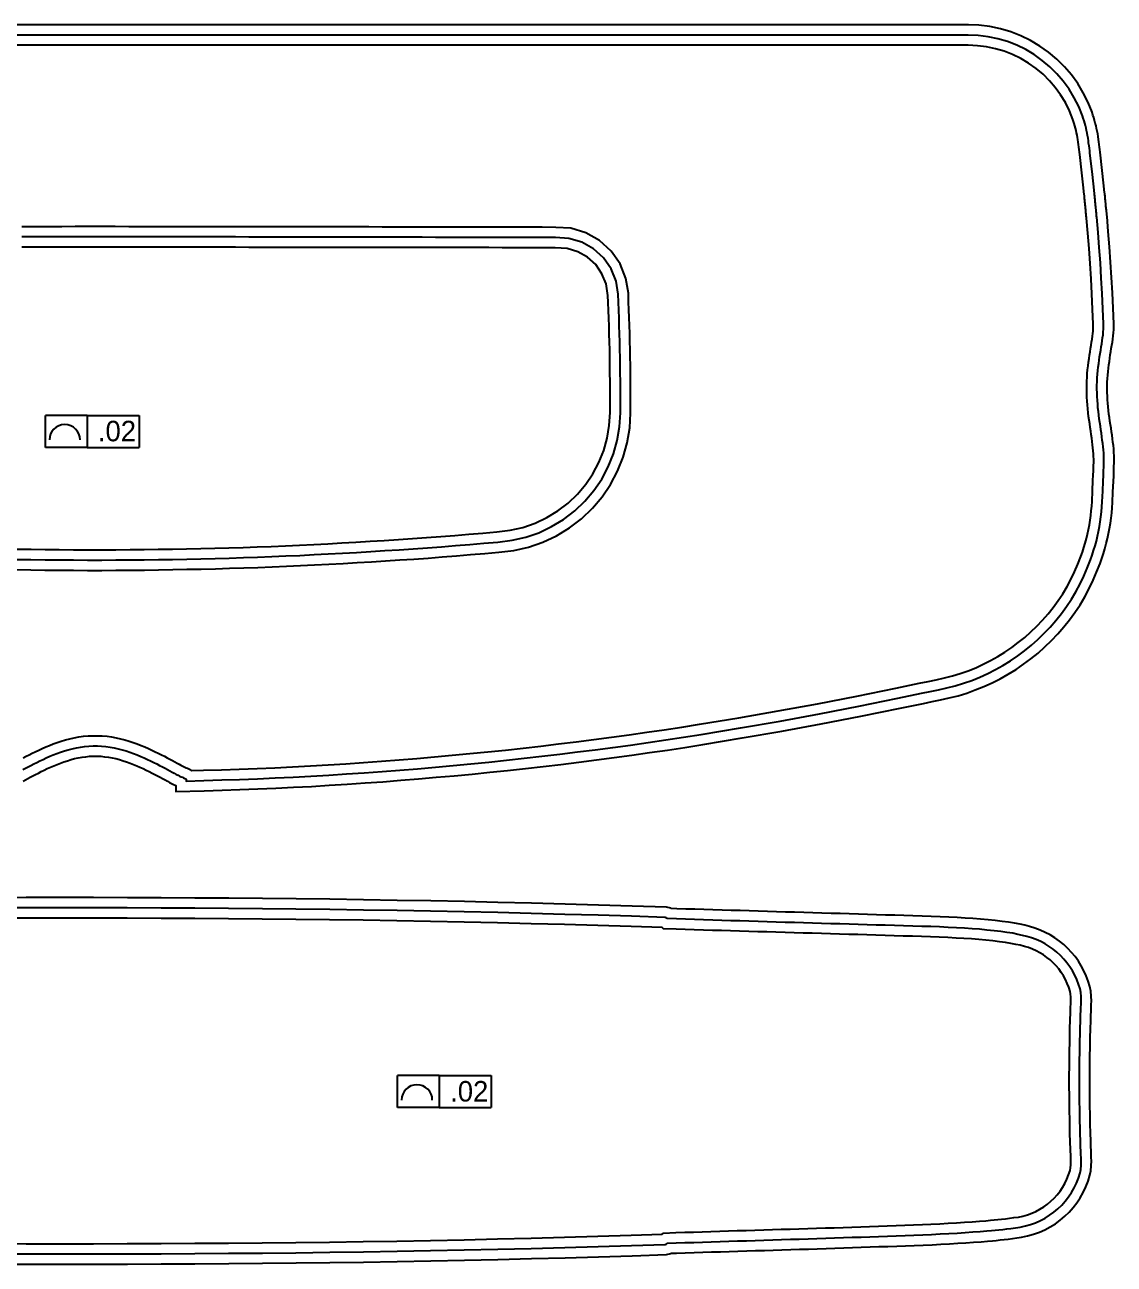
# Model space of a CAD drawing. Header units: inches. Extents: x -0.99 to 1.02, y -0.18 to 1.03.
# Drawn here: x -0.046 to 1.016, y -0.179 to 1.03 of the extents above; entities that cross this region are included whole.
import ezdxf

# ---------------------------------------------------------------- set-up
doc = ezdxf.new("R2010")
doc.units = ezdxf.units.IN
doc.header["$MEASUREMENT"] = 0
doc.layers.add('Nom', color=3, linetype='Continuous')
doc.layers.add('tol', color=1, linetype='Continuous')

msp = doc.modelspace()

# ---------------------------------------------------------------- linework, layer by layer
at = {"layer": 'Nom', "linetype": 'Continuous', "lineweight": 25}
for points in [[(0.9963, 0.8653), (0.9953, 0.8745), (0.9939, 0.8865), (0.9919, 0.9044), (0.9916, 0.9068), (0.9913, 0.9093), (0.991, 0.9118), (0.9906, 0.9142), (0.9903, 0.9167), (0.99, 0.9192), (0.9896, 0.9216), (0.9891, 0.9241), (0.9886, 0.9265), (0.9881, 0.929), (0.9875, 0.9314), (0.9868, 0.9338), (0.9861, 0.9362), (0.9853, 0.9386), (0.9845, 0.941), (0.9809, 0.9499), (0.9766, 0.9586), (0.9716, 0.9668), (0.9659, 0.9747), (0.9597, 0.982), (0.9528, 0.9888), (0.9454, 0.995), (0.9375, 1.0007), (0.9292, 1.0056), (0.9205, 1.0098), (0.9115, 1.0133), (0.9021, 1.0161), (0.8926, 1.0181), (0.8829, 1.0193), (0.8732, 1.0197), (0.3144, 1.0197), (-0.2446, 1.0197)], [(-0.0483, 0.3035), (-0.0458, 0.3048), (-0.0433, 0.3062), (-0.0406, 0.3076), (-0.0378, 0.3091), (-0.0348, 0.3106), (-0.0318, 0.312), (-0.0287, 0.3135), (-0.0255, 0.315), (-0.0222, 0.3165), (-0.0188, 0.3179), (-0.0152, 0.3192), (-0.0116, 0.3205), (-0.0079, 0.3218), (-0.0041, 0.3229), (-0.0002, 0.3239), (0.0038, 0.3248), (0.0078, 0.3255), (0.0119, 0.3261), (0.016, 0.3264), (0.0202, 0.3266), (0.0243, 0.3266), (0.0284, 0.3264), (0.0326, 0.3261), (0.0367, 0.3255), (0.0407, 0.3248), (0.0446, 0.3239), (0.0485, 0.3229), (0.0523, 0.3218), (0.056, 0.3205), (0.0596, 0.3192), (0.0632, 0.3179), (0.0666, 0.3164), (0.0699, 0.315), (0.0731, 0.3135), (0.0762, 0.312), (0.0793, 0.3105), (0.0822, 0.3091), (0.085, 0.3076), (0.0877, 0.3062), (0.0903, 0.3048), (0.0927, 0.3035), (0.095, 0.3022), (0.0972, 0.301), (0.0993, 0.2999), (0.1012, 0.2989), (0.1029, 0.298), (0.1045, 0.2972), (0.1059, 0.2965), (0.1072, 0.296), (0.1083, 0.2955), (0.1097, 0.295), (0.1105, 0.2944), (0.1108, 0.294), (0.1108, 0.2924), (0.1282, 0.2929), (0.1455, 0.2934), (0.1629, 0.294), (0.1803, 0.2946), (0.1977, 0.2954), (0.2151, 0.2963), (0.2324, 0.2972), (0.2498, 0.2982), (0.2672, 0.2993), (0.2845, 0.3005), (0.3019, 0.3017), (0.3192, 0.303), (0.3365, 0.3044), (0.3539, 0.3059), (0.3712, 0.3075), (0.3885, 0.3091), (0.4058, 0.3109), (0.4231, 0.3127), (0.4404, 0.3146), (0.4577, 0.3165), (0.475, 0.3186), (0.4922, 0.3207), (0.5095, 0.3229), (0.5267, 0.3252), (0.544, 0.3275), (0.5612, 0.33), (0.5784, 0.3325), (0.5956, 0.3351), (0.6128, 0.3378), (0.6513, 0.3442), (0.6898, 0.3508), (0.7282, 0.3579), (0.7665, 0.3654), (0.8047, 0.3732), (0.8275, 0.3779), (0.836, 0.3797), (0.8442, 0.3814), (0.8524, 0.3832), (0.8606, 0.3853), (0.8686, 0.3877), (0.8766, 0.3905), (0.8845, 0.3937), (0.8922, 0.3971), (0.8997, 0.401), (0.9071, 0.4051), (0.9143, 0.4096), (0.9214, 0.4143), (0.9282, 0.4194), (0.9348, 0.4248), (0.9411, 0.4304), (0.9473, 0.4364), (0.9531, 0.4425), (0.9587, 0.449), (0.964, 0.4557), (0.969, 0.4626), (0.9738, 0.4697), (0.9782, 0.477), (0.9822, 0.4845), (0.9858, 0.4922), (0.9892, 0.5), (0.9924, 0.5079), (0.994, 0.5125), (0.9954, 0.517), (0.9968, 0.5217), (0.9981, 0.5263), (0.9992, 0.531), (1.0002, 0.5357), (1.0011, 0.5405), (1.0019, 0.5452), (1.0026, 0.55), (1.0031, 0.5548), (1.0036, 0.5596), (1.0039, 0.5645), (1.0043, 0.575), (1.0048, 0.5849), (1.005, 0.5902), (1.0052, 0.5946), (1.0053, 0.5989), (1.0055, 0.6033), (1.0055, 0.6062), (1.0054, 0.6091), (1.0053, 0.6121), (1.005, 0.6152), (1.0047, 0.6183), (1.0043, 0.6215), (1.0039, 0.6248), (1.0035, 0.6281), (1.003, 0.6315), (1.0025, 0.6349), (1.002, 0.6384), (1.0015, 0.6419), (1.001, 0.6454), (1.0005, 0.649), (1.0001, 0.6526), (0.9997, 0.6562), (0.9994, 0.6598), (0.9991, 0.6635), (0.9989, 0.6672), (0.9988, 0.6708), (0.9987, 0.6745), (0.9987, 0.6781), (0.9988, 0.6818), (0.999, 0.6854), (0.9993, 0.6889), (0.9996, 0.6925), (1, 0.6959), (1.0004, 0.6994), (1.0009, 0.7028), (1.0013, 0.7061), (1.0019, 0.7093), (1.0024, 0.7125), (1.0029, 0.7157), (1.0034, 0.7187), (1.0038, 0.7217), (1.0042, 0.7246), (1.0046, 0.7275), (1.0049, 0.7302), (1.005, 0.7329), (1.0051, 0.738), (1.0044, 0.7529), (1.0037, 0.7678), (1.0029, 0.7827), (1.002, 0.7976), (1.001, 0.8124), (0.9998, 0.8272), (0.9985, 0.842), (0.9984, 0.8431), (0.9983, 0.8441), (0.9982, 0.8452), (0.9981, 0.8463), (0.998, 0.8473), (0.9979, 0.8484), (0.9978, 0.8494), (0.9977, 0.8505), (0.9976, 0.8515), (0.9975, 0.8526), (0.9974, 0.8536), (0.9973, 0.8547), (0.9972, 0.8557), (0.9971, 0.8567), (0.997, 0.8578), (0.9969, 0.8588), (0.9968, 0.8598), (0.9967, 0.8608), (0.9966, 0.8618), (0.9965, 0.8628), (0.9964, 0.8638), (0.9963, 0.8653)], [(-0.0543, 0.5085), (-0.0405, 0.5083), (-0.0267, 0.5081), (-0.0129, 0.508), (0.001, 0.5079), (0.0148, 0.5078), (0.0286, 0.5078), (0.0424, 0.5079), (0.0562, 0.508), (0.07, 0.5081), (0.0838, 0.5083), (0.0976, 0.5085), (0.1114, 0.5088), (0.1252, 0.5091), (0.139, 0.5094), (0.1528, 0.5098), (0.1666, 0.5102), (0.1804, 0.5107), (0.1942, 0.5112), (0.208, 0.5118), (0.2218, 0.5124), (0.2356, 0.5131), (0.2494, 0.5138), (0.2632, 0.5145), (0.277, 0.5153), (0.2908, 0.5161), (0.3046, 0.517), (0.3184, 0.5179), (0.3322, 0.5188), (0.346, 0.5198), (0.3597, 0.5208), (0.3735, 0.5219), (0.3873, 0.523), (0.401, 0.5242), (0.4148, 0.5254), (0.4285, 0.5271), (0.4418, 0.5301), (0.4547, 0.5345), (0.4671, 0.5404), (0.4788, 0.5475), (0.4896, 0.5558), (0.4995, 0.5652), (0.5083, 0.5756), (0.5159, 0.5868), (0.5223, 0.5987), (0.5273, 0.6114), (0.531, 0.6244), (0.5333, 0.6377), (0.5341, 0.6513), (0.5341, 0.659), (0.5341, 0.6667), (0.5341, 0.6745), (0.5341, 0.6822), (0.534, 0.6899), (0.5339, 0.6976), (0.5338, 0.7053), (0.5336, 0.713), (0.5335, 0.7207), (0.5333, 0.7284), (0.5331, 0.7361), (0.5328, 0.7438), (0.5326, 0.7515), (0.5322, 0.7592), (0.5319, 0.7669), (0.5299, 0.7797), (0.5251, 0.7918), (0.5177, 0.8025), (0.508, 0.8113), (0.4966, 0.8177), (0.4839, 0.8214), (0.4709, 0.8222), (0.4579, 0.8223), (0.4449, 0.8223), (0.4319, 0.8223), (0.4189, 0.8223), (0.4059, 0.8224), (0.3929, 0.8224), (0.3799, 0.8224), (0.3669, 0.8224), (0.3539, 0.8224), (0.3409, 0.8225), (0.3279, 0.8225), (0.3149, 0.8225), (0.3019, 0.8225), (0.2889, 0.8226), (0.2759, 0.8226), (0.2629, 0.8226), (0.2499, 0.8226), (0.2369, 0.8227), (0.2239, 0.8227), (0.2109, 0.8227), (0.1979, 0.8227), (0.1849, 0.8227), (0.1719, 0.8227), (0.1589, 0.8228), (0.1459, 0.8228), (0.1329, 0.8228), (0.1198, 0.8228), (0.1068, 0.8228), (0.0938, 0.8228), (0.0808, 0.8228), (0.0678, 0.8228), (0.0548, 0.8228), (0.0418, 0.8229), (0.0288, 0.8229), (0.0158, 0.8229), (0.0028, 0.8229), (-0.0102, 0.8228), (-0.0232, 0.8228), (-0.0362, 0.8228), (-0.0492, 0.8228)]]:
    msp.add_lwpolyline(points, dxfattribs=at)
at = {"layer": 'Nom'}
msp.add_lwpolyline([(-0.0781, -0.1686), (-0.0452, -0.1687), (-0.0123, -0.1687), (0.0206, -0.1687), (0.0535, -0.1686), (0.0864, -0.1685), (0.1193, -0.1683), (0.1522, -0.1681), (0.1851, -0.1678), (0.2179, -0.1675), (0.2508, -0.1671), (0.2836, -0.1666), (0.3164, -0.166), (0.3491, -0.1655), (0.3819, -0.1648), (0.4146, -0.1641), (0.4473, -0.1633), (0.48, -0.1624), (0.5126, -0.1615), (0.5451, -0.1605), (0.5777, -0.1594), (0.5789, -0.1591), (0.5797, -0.1585), (0.58, -0.1582), (0.5886, -0.1579), (0.5971, -0.1576), (0.6056, -0.1574), (0.6142, -0.1571), (0.6227, -0.1568), (0.6313, -0.1565), (0.6398, -0.1563), (0.6484, -0.156), (0.657, -0.1558), (0.6656, -0.1555), (0.6741, -0.1552), (0.6827, -0.155), (0.6913, -0.1547), (0.6999, -0.1544), (0.7085, -0.1542), (0.7171, -0.1539), (0.7257, -0.1536), (0.7343, -0.1533), (0.7429, -0.1531), (0.7515, -0.1528), (0.7601, -0.1525), (0.7687, -0.1522), (0.7773, -0.1519), (0.7859, -0.1516), (0.7945, -0.1513), (0.8031, -0.151), (0.8117, -0.1507), (0.8203, -0.1504), (0.8289, -0.1501), (0.8374, -0.1497), (0.8459, -0.1492), (0.8543, -0.1487), (0.8624, -0.1483), (0.8703, -0.1478), (0.8778, -0.1473), (0.8849, -0.1468), (0.8912, -0.1463), (0.8959, -0.1459), (0.8996, -0.1455), (0.9032, -0.1452), (0.9069, -0.1448), (0.9108, -0.1443), (0.9149, -0.1438), (0.9192, -0.1432), (0.9237, -0.1425, 0.290977), (0.9822, -0.0897), (0.9829, -0.0863), (0.9832, -0.0822), (0.9833, -0.0781), (0.9832, -0.075), (0.983, -0.0717), (0.9829, -0.0683), (0.9828, -0.0647), (0.9827, -0.0609), (0.9826, -0.057), (0.9824, -0.053), (0.9823, -0.0488), (0.9822, -0.0445), (0.9821, -0.0401), (0.9821, -0.0356), (0.982, -0.0311), (0.9819, -0.0264), (0.9818, -0.0217), (0.9818, -0.017), (0.9818, -0.0122), (0.9817, -0.0073), (0.9817, -0.0025), (0.9817, 0.0024), (0.9817, 0.0072), (0.9818, 0.012), (0.9818, 0.0168), (0.9818, 0.0216), (0.9819, 0.0263), (0.982, 0.0309), (0.982, 0.0355), (0.9821, 0.04), (0.9822, 0.0444), (0.9823, 0.0487), (0.9824, 0.0528), (0.9826, 0.0569), (0.9827, 0.0608), (0.9828, 0.0646), (0.9829, 0.0682), (0.983, 0.0716), (0.9832, 0.0749), (0.9833, 0.078), (0.9832, 0.0822), (0.9829, 0.0863), (0.9822, 0.0897, 0.267355), (0.9303, 0.1409), (0.9262, 0.1419), (0.9217, 0.1429), (0.9166, 0.1439), (0.9109, 0.1448), (0.9049, 0.1456), (0.8984, 0.1464), (0.8915, 0.1471), (0.8843, 0.1478), (0.877, 0.1484), (0.8696, 0.1489), (0.8618, 0.1493), (0.8537, 0.1497), (0.8453, 0.1501), (0.8367, 0.1504), (0.8279, 0.1507), (0.8191, 0.151), (0.8102, 0.1512), (0.8013, 0.1515), (0.7924, 0.1517), (0.7836, 0.152), (0.7747, 0.1523), (0.7658, 0.1526), (0.757, 0.1528), (0.7481, 0.1531), (0.7392, 0.1533), (0.7303, 0.1536), (0.7215, 0.1539), (0.7126, 0.1541), (0.7037, 0.1544), (0.6949, 0.1546), (0.686, 0.1549), (0.6772, 0.1552), (0.6683, 0.1554), (0.6595, 0.1557), (0.6506, 0.156), (0.6418, 0.1562), (0.6329, 0.1565), (0.6241, 0.1568), (0.6153, 0.1571), (0.6065, 0.1573), (0.5976, 0.1576), (0.5888, 0.1579), (0.58, 0.1582), (0.5797, 0.1585), (0.5789, 0.1591), (0.5777, 0.1594), (0.5451, 0.1605), (0.5126, 0.1615), (0.48, 0.1624), (0.4473, 0.1633), (0.4146, 0.1641), (0.3819, 0.1648), (0.3491, 0.1655), (0.3164, 0.166), (0.2836, 0.1666), (0.2508, 0.1671), (0.2179, 0.1675), (0.1851, 0.1678), (0.1522, 0.1681), (0.1193, 0.1683), (0.0864, 0.1685), (0.0535, 0.1686), (0.0206, 0.1687), (-0.0123, 0.1687), (-0.0452, 0.1687), (-0.0781, 0.1686)], format="xyb", dxfattribs=at)
at = {"layer": 'tol', "lineweight": -3}
for p, q in [((0.0142, 0.6488), (-0.0264, 0.6488)), ((-0.0264, 0.6176), (-0.0264, 0.6488)), ((0.0142, 0.6488), (0.0142, 0.6176)), ((0.0142, 0.6488), (0.0649, 0.6488)), ((0.0649, 0.6488), (0.0649, 0.6176)), ((0.0142, 0.6176), (-0.0264, 0.6176)), ((0.0142, 0.6176), (0.0649, 0.6176)), ((0.3575, 0.0052), (0.317, 0.0052)), ((0.317, -0.026), (0.317, 0.0052)), ((0.3575, 0.0052), (0.3575, -0.026)), ((0.3575, 0.0052), (0.4082, 0.0052)), ((0.4082, 0.0052), (0.4082, -0.026)), ((0.3575, -0.026), (0.317, -0.026)), ((0.3575, -0.026), (0.4082, -0.026))]:
    msp.add_line(p, q, dxfattribs=at)
at = {"layer": 'tol', "linetype": 'Continuous', "lineweight": 25}
for points in [[(-0.048, 0.2923), (-0.0458, 0.2935), (-0.0435, 0.2947), (-0.0411, 0.296), (-0.0386, 0.2974), (-0.0359, 0.2987), (-0.0332, 0.3002), (-0.0304, 0.3016), (-0.0275, 0.303), (-0.0245, 0.3045), (-0.0214, 0.3059), (-0.0183, 0.3073), (-0.015, 0.3086), (-0.0117, 0.3099), (-0.0083, 0.3111), (-0.0049, 0.3122), (-0.0014, 0.3133), (0.0021, 0.3142), (0.0057, 0.315), (0.0094, 0.3156), (0.013, 0.3161), (0.0167, 0.3165), (0.0204, 0.3166), (0.024, 0.3166), (0.0277, 0.3165), (0.0314, 0.3161), (0.0351, 0.3156), (0.0387, 0.315), (0.0423, 0.3142), (0.0458, 0.3133), (0.0493, 0.3122), (0.0527, 0.3111), (0.0561, 0.3099), (0.0594, 0.3086), (0.0627, 0.3072), (0.0658, 0.3059), (0.0689, 0.3045), (0.0719, 0.303), (0.0748, 0.3016), (0.0776, 0.3002), (0.0804, 0.2987), (0.083, 0.2973), (0.0855, 0.296), (0.0879, 0.2947), (0.0903, 0.2934), (0.0925, 0.2922), (0.0946, 0.2911), (0.0965, 0.29), (0.0984, 0.2891), (0.1001, 0.2882), (0.1008, 0.2879), (0.1008, 0.2822), (0.1284, 0.2829), (0.1459, 0.2834), (0.1633, 0.284), (0.1807, 0.2847), (0.1982, 0.2854), (0.2156, 0.2863), (0.233, 0.2872), (0.2504, 0.2882), (0.2678, 0.2893), (0.2852, 0.2905), (0.3026, 0.2917), (0.32, 0.2931), (0.3374, 0.2945), (0.3547, 0.296), (0.3721, 0.2975), (0.3895, 0.2992), (0.4068, 0.3009), (0.4242, 0.3027), (0.4415, 0.3046), (0.4588, 0.3066), (0.4762, 0.3086), (0.4935, 0.3108), (0.5108, 0.313), (0.5281, 0.3153), (0.5453, 0.3176), (0.5626, 0.3201), (0.5799, 0.3226), (0.5971, 0.3252), (0.6144, 0.3279), (0.653, 0.3344), (0.6915, 0.341), (0.73, 0.348), (0.7684, 0.3556), (0.8067, 0.3634), (0.8295, 0.3681), (0.8381, 0.3699), (0.8463, 0.3716), (0.8547, 0.3734), (0.8633, 0.3756), (0.8718, 0.3782), (0.8801, 0.3812), (0.8884, 0.3845), (0.8965, 0.3881), (0.9044, 0.3921), (0.9122, 0.3965), (0.9198, 0.4012), (0.9272, 0.4062), (0.9343, 0.4115), (0.9413, 0.4172), (0.948, 0.4231), (0.9544, 0.4293), (0.9605, 0.4358), (0.9664, 0.4426), (0.972, 0.4496), (0.9772, 0.4568), (0.9822, 0.4643), (0.9869, 0.472), (0.9911, 0.48), (0.9949, 0.4881), (0.9984, 0.4961), (1.0018, 0.5044), (1.0035, 0.5093), (1.005, 0.5141), (1.0065, 0.5189), (1.0078, 0.5239), (1.009, 0.5288), (1.01, 0.5338), (1.011, 0.5387), (1.0118, 0.5437), (1.0125, 0.5488), (1.0131, 0.5538), (1.0135, 0.5588), (1.0139, 0.564), (1.0143, 0.5745), (1.0148, 0.5844), (1.015, 0.5898), (1.0152, 0.5942), (1.0153, 0.5986), (1.0155, 0.6031), (1.0155, 0.6062), (1.0154, 0.6095), (1.0153, 0.6128), (1.015, 0.6161), (1.0147, 0.6194), (1.0143, 0.6228), (1.0138, 0.6261), (1.0134, 0.6295), (1.0129, 0.6329), (1.0124, 0.6364), (1.0119, 0.6398), (1.0114, 0.6433), (1.0109, 0.6467), (1.0104, 0.6502), (1.01, 0.6537), (1.0097, 0.6572), (1.0093, 0.6607), (1.0091, 0.6641), (1.0089, 0.6676), (1.0088, 0.6711), (1.0087, 0.6745), (1.0087, 0.6779), (1.0088, 0.6814), (1.009, 0.6848), (1.0092, 0.6881), (1.0095, 0.6915), (1.0099, 0.6948), (1.0103, 0.6981), (1.0108, 0.7013), (1.0112, 0.7046), (1.0117, 0.7078), (1.0122, 0.711), (1.0127, 0.7141), (1.0132, 0.7172), (1.0137, 0.7203), (1.0141, 0.7233), (1.0145, 0.7264), (1.0148, 0.7294), (1.015, 0.7325), (1.0151, 0.7381), (1.0144, 0.7534), (1.0137, 0.7683), (1.0129, 0.7833), (1.012, 0.7982), (1.0109, 0.8132), (1.0097, 0.8281), (1.0085, 0.8429), (1.0084, 0.844), (1.0083, 0.8451), (1.0082, 0.8461), (1.0081, 0.8472), (1.008, 0.8483), (1.0079, 0.8493), (1.0078, 0.8504), (1.0076, 0.8514), (1.0075, 0.8525), (1.0074, 0.8535), (1.0073, 0.8546), (1.0072, 0.8556), (1.0071, 0.8567), (1.007, 0.8577), (1.0069, 0.8587), (1.0068, 0.8597), (1.0068, 0.8608), (1.0067, 0.8618), (1.0066, 0.8628), (1.0065, 0.8638), (1.0064, 0.8648), (1.0062, 0.8663), (1.0052, 0.8756), (1.0039, 0.8877), (1.0018, 0.9056), (1.0015, 0.9081), (1.0012, 0.9105), (1.0009, 0.913), (1.0006, 0.9155), (1.0002, 0.918), (0.9999, 0.9207), (0.9994, 0.9233), (0.9989, 0.926), (0.9984, 0.9287), (0.9978, 0.9313), (0.9971, 0.9339), (0.9964, 0.9365), (0.9957, 0.9392), (0.9948, 0.9417), (0.9939, 0.9444), (0.9901, 0.954), (0.9854, 0.9634), (0.98, 0.9724), (0.9738, 0.9809), (0.967, 0.9888), (0.9596, 0.9962), (0.9516, 1.0029), (0.9429, 1.009), (0.9339, 1.0144), (0.9245, 1.019), (0.9147, 1.0228), (0.9046, 1.0258), (0.8942, 1.028), (0.8837, 1.0293), (0.8734, 1.0297), (0.3144, 1.0297), (-0.2446, 1.0297)], [(-0.048, 0.315), (-0.0452, 0.3165), (-0.0423, 0.318), (-0.0393, 0.3195), (-0.0362, 0.321), (-0.0329, 0.3226), (-0.0296, 0.3241), (-0.0261, 0.3257), (-0.0225, 0.3271), (-0.0187, 0.3286), (-0.0149, 0.33), (-0.0109, 0.3313), (-0.0068, 0.3325), (-0.0025, 0.3336), (0.0018, 0.3346), (0.0062, 0.3354), (0.0108, 0.336), (0.0153, 0.3364), (0.0199, 0.3366), (0.0245, 0.3366), (0.0291, 0.3364), (0.0337, 0.336), (0.0382, 0.3354), (0.0427, 0.3346), (0.047, 0.3336), (0.0512, 0.3325), (0.0553, 0.3313), (0.0593, 0.33), (0.0632, 0.3286), (0.0669, 0.3271), (0.0705, 0.3256), (0.074, 0.3241), (0.0773, 0.3226), (0.0806, 0.321), (0.0837, 0.3195), (0.0867, 0.318), (0.0896, 0.3165), (0.0924, 0.315), (0.095, 0.3136), (0.0975, 0.3123), (0.0998, 0.311), (0.102, 0.3098), (0.104, 0.3087), (0.1058, 0.3077), (0.1075, 0.3069), (0.1089, 0.3062), (0.1101, 0.3056), (0.111, 0.3052), (0.112, 0.3048), (0.1142, 0.3039), (0.1163, 0.3026), (0.1279, 0.3029), (0.1452, 0.3034), (0.1626, 0.304), (0.1799, 0.3046), (0.1972, 0.3054), (0.2145, 0.3063), (0.2319, 0.3072), (0.2492, 0.3082), (0.2665, 0.3093), (0.2838, 0.3104), (0.3011, 0.3117), (0.3184, 0.313), (0.3357, 0.3144), (0.353, 0.3159), (0.3703, 0.3175), (0.3875, 0.3191), (0.4048, 0.3208), (0.4221, 0.3226), (0.4393, 0.3245), (0.4565, 0.3265), (0.4738, 0.3285), (0.491, 0.3306), (0.5082, 0.3328), (0.5254, 0.3351), (0.5426, 0.3374), (0.5598, 0.3399), (0.5769, 0.3424), (0.5941, 0.345), (0.6112, 0.3477), (0.6496, 0.3541), (0.688, 0.3607), (0.7263, 0.3677), (0.7645, 0.3752), (0.8027, 0.383), (0.8255, 0.3877), (0.834, 0.3895), (0.8421, 0.3912), (0.8501, 0.3929), (0.8579, 0.3949), (0.8655, 0.3972), (0.8731, 0.3999), (0.8805, 0.4029), (0.8879, 0.4062), (0.895, 0.4098), (0.9021, 0.4137), (0.9089, 0.418), (0.9156, 0.4225), (0.922, 0.4273), (0.9283, 0.4324), (0.9343, 0.4378), (0.9401, 0.4434), (0.9457, 0.4493), (0.951, 0.4554), (0.956, 0.4617), (0.9608, 0.4683), (0.9653, 0.475), (0.9695, 0.4819), (0.9732, 0.489), (0.9767, 0.4963), (0.98, 0.5039), (0.983, 0.5114), (0.9845, 0.5156), (0.9859, 0.52), (0.9872, 0.5244), (0.9884, 0.5288), (0.9895, 0.5332), (0.9904, 0.5377), (0.9913, 0.5422), (0.992, 0.5467), (0.9927, 0.5513), (0.9932, 0.5558), (0.9936, 0.5604), (0.9939, 0.565), (0.9943, 0.5754), (0.9948, 0.5853), (0.995, 0.5906), (0.9952, 0.5949), (0.9953, 0.5993), (0.9955, 0.6035), (0.9955, 0.6061), (0.9954, 0.6087), (0.9953, 0.6114), (0.9951, 0.6143), (0.9948, 0.6173), (0.9944, 0.6203), (0.994, 0.6235), (0.9936, 0.6267), (0.9931, 0.6301), (0.9926, 0.6335), (0.9921, 0.6369), (0.9916, 0.6405), (0.9911, 0.6441), (0.9906, 0.6477), (0.9902, 0.6515), (0.9898, 0.6552), (0.9894, 0.659), (0.9891, 0.6628), (0.9889, 0.6667), (0.9888, 0.6706), (0.9887, 0.6744), (0.9887, 0.6783), (0.9889, 0.6821), (0.989, 0.686), (0.9893, 0.6897), (0.9896, 0.6934), (0.99, 0.6971), (0.9905, 0.7007), (0.991, 0.7042), (0.9915, 0.7076), (0.992, 0.7109), (0.9925, 0.7141), (0.993, 0.7173), (0.9935, 0.7203), (0.9939, 0.7232), (0.9943, 0.726), (0.9946, 0.7286), (0.9949, 0.7311), (0.9951, 0.7333), (0.9951, 0.7378), (0.9944, 0.7524), (0.9937, 0.7673), (0.9929, 0.7821), (0.992, 0.7969), (0.991, 0.8117), (0.9898, 0.8264), (0.9885, 0.8412), (0.9884, 0.8422), (0.9883, 0.8432), (0.9882, 0.8443), (0.9881, 0.8453), (0.988, 0.8464), (0.9879, 0.8474), (0.9878, 0.8485), (0.9877, 0.8495), (0.9876, 0.8506), (0.9875, 0.8516), (0.9874, 0.8527), (0.9873, 0.8537), (0.9872, 0.8547), (0.9871, 0.8558), (0.987, 0.8568), (0.9869, 0.8578), (0.9868, 0.8589), (0.9867, 0.8599), (0.9866, 0.8609), (0.9866, 0.8619), (0.9865, 0.8629), (0.9863, 0.8643), (0.9853, 0.8735), (0.984, 0.8854), (0.9819, 0.9032), (0.9816, 0.9056), (0.9813, 0.9081), (0.981, 0.9105), (0.9807, 0.913), (0.9804, 0.9154), (0.9801, 0.9177), (0.9797, 0.9199), (0.9793, 0.9222), (0.9789, 0.9244), (0.9783, 0.9266), (0.9778, 0.9289), (0.9772, 0.9311), (0.9765, 0.9333), (0.9758, 0.9355), (0.9751, 0.9375), (0.9718, 0.9459), (0.9679, 0.9538), (0.9633, 0.9613), (0.9581, 0.9685), (0.9523, 0.9752), (0.9461, 0.9814), (0.9393, 0.9871), (0.932, 0.9923), (0.9244, 0.9968), (0.9165, 1.0006), (0.9082, 1.0039), (0.8997, 1.0064), (0.8909, 1.0082), (0.8821, 1.0093), (0.873, 1.0097), (0.3144, 1.0097), (-0.2446, 1.0097)], [(-0.0545, 0.4985), (-0.0406, 0.4983), (-0.0268, 0.4981), (-0.0129, 0.498), (0.0009, 0.4979), (0.0147, 0.4978), (0.0286, 0.4978), (0.0424, 0.4979), (0.0563, 0.498), (0.0701, 0.4981), (0.0839, 0.4983), (0.0978, 0.4985), (0.1116, 0.4988), (0.1255, 0.4991), (0.1393, 0.4994), (0.1531, 0.4998), (0.167, 0.5003), (0.1808, 0.5007), (0.1946, 0.5013), (0.2085, 0.5018), (0.2223, 0.5024), (0.2361, 0.5031), (0.25, 0.5038), (0.2638, 0.5045), (0.2776, 0.5053), (0.2914, 0.5061), (0.3052, 0.507), (0.3191, 0.5079), (0.3329, 0.5088), (0.3467, 0.5098), (0.3605, 0.5109), (0.3743, 0.5119), (0.3881, 0.5131), (0.4019, 0.5142), (0.4158, 0.5154), (0.4302, 0.5172), (0.4446, 0.5205), (0.4585, 0.5253), (0.4719, 0.5315), (0.4845, 0.5392), (0.4961, 0.5481), (0.5068, 0.5583), (0.5163, 0.5695), (0.5245, 0.5816), (0.5313, 0.5945), (0.5368, 0.6082), (0.5408, 0.6222), (0.5432, 0.6366), (0.5441, 0.651), (0.5441, 0.659), (0.5441, 0.6667), (0.5441, 0.6745), (0.5441, 0.6823), (0.544, 0.69), (0.5439, 0.6978), (0.5438, 0.7055), (0.5436, 0.7132), (0.5435, 0.721), (0.5433, 0.7287), (0.5431, 0.7364), (0.5428, 0.7442), (0.5425, 0.7519), (0.5422, 0.7596), (0.5419, 0.7679), (0.5396, 0.7824), (0.534, 0.7965), (0.5253, 0.8091), (0.5139, 0.8195), (0.5005, 0.827), (0.4857, 0.8313), (0.4713, 0.8322), (0.4579, 0.8323), (0.4449, 0.8323), (0.4319, 0.8323), (0.4189, 0.8323), (0.4059, 0.8324), (0.3929, 0.8324), (0.3799, 0.8324), (0.3669, 0.8324), (0.3539, 0.8324), (0.3409, 0.8325), (0.3279, 0.8325), (0.3149, 0.8325), (0.3019, 0.8325), (0.2889, 0.8326), (0.2759, 0.8326), (0.2629, 0.8326), (0.2499, 0.8326), (0.2369, 0.8327), (0.2239, 0.8327), (0.2109, 0.8327), (0.1979, 0.8327), (0.1849, 0.8327), (0.1719, 0.8327), (0.1589, 0.8328), (0.1459, 0.8328), (0.1329, 0.8328), (0.1199, 0.8328), (0.1069, 0.8328), (0.0938, 0.8328), (0.0808, 0.8328), (0.0678, 0.8328), (0.0548, 0.8328), (0.0418, 0.8329), (0.0288, 0.8329), (0.0158, 0.8329), (0.0028, 0.8329), (-0.0102, 0.8328), (-0.0232, 0.8328), (-0.0362, 0.8328), (-0.0492, 0.8328)], [(-0.0541, 0.5185), (-0.0403, 0.5183), (-0.0265, 0.5181), (-0.0128, 0.518), (0.001, 0.5179), (0.0148, 0.5178), (0.0286, 0.5178), (0.0423, 0.5179), (0.0561, 0.518), (0.0699, 0.5181), (0.0837, 0.5183), (0.0974, 0.5185), (0.1112, 0.5188), (0.125, 0.5191), (0.1388, 0.5194), (0.1525, 0.5198), (0.1663, 0.5202), (0.1801, 0.5207), (0.1938, 0.5212), (0.2076, 0.5218), (0.2214, 0.5224), (0.2352, 0.5231), (0.2489, 0.5238), (0.2627, 0.5245), (0.2764, 0.5253), (0.2902, 0.5261), (0.304, 0.5269), (0.3177, 0.5278), (0.3315, 0.5288), (0.3452, 0.5298), (0.359, 0.5308), (0.3727, 0.5319), (0.3864, 0.533), (0.4002, 0.5342), (0.4138, 0.5353), (0.4268, 0.5369), (0.4391, 0.5397), (0.451, 0.5438), (0.4624, 0.5492), (0.4732, 0.5557), (0.4831, 0.5634), (0.4922, 0.5721), (0.5004, 0.5817), (0.5073, 0.5919), (0.5132, 0.603), (0.5179, 0.6146), (0.5212, 0.6266), (0.5233, 0.6389), (0.5241, 0.6516), (0.5241, 0.659), (0.5241, 0.6667), (0.5241, 0.6744), (0.5241, 0.6821), (0.524, 0.6898), (0.5239, 0.6975), (0.5238, 0.7052), (0.5237, 0.7128), (0.5235, 0.7205), (0.5233, 0.7282), (0.5231, 0.7358), (0.5228, 0.7435), (0.5226, 0.7511), (0.5223, 0.7588), (0.5219, 0.7659), (0.5202, 0.7771), (0.5162, 0.787), (0.5101, 0.7959), (0.5021, 0.8031), (0.4927, 0.8084), (0.4822, 0.8115), (0.4706, 0.8122), (0.4579, 0.8123), (0.4449, 0.8123), (0.4319, 0.8123), (0.4189, 0.8123), (0.4059, 0.8124), (0.3929, 0.8124), (0.3799, 0.8124), (0.3669, 0.8124), (0.3539, 0.8124), (0.3409, 0.8125), (0.3279, 0.8125), (0.3149, 0.8125), (0.3019, 0.8125), (0.2889, 0.8126), (0.2759, 0.8126), (0.2629, 0.8126), (0.2499, 0.8126), (0.2369, 0.8127), (0.2239, 0.8127), (0.2109, 0.8127), (0.1979, 0.8127), (0.1849, 0.8127), (0.1718, 0.8127), (0.1588, 0.8128), (0.1458, 0.8128), (0.1328, 0.8128), (0.1198, 0.8128), (0.1068, 0.8128), (0.0938, 0.8128), (0.0808, 0.8128), (0.0678, 0.8128), (0.0548, 0.8128), (0.0418, 0.8129), (0.0288, 0.8129), (0.0158, 0.8129), (0.0028, 0.8129), (-0.0102, 0.8128), (-0.0232, 0.8128), (-0.0362, 0.8128), (-0.0492, 0.8128)]]:
    msp.add_lwpolyline(points, dxfattribs=at)
at = {"layer": 'tol', "lineweight": -3}
for points in [[(0.0075, 0.6249, 1), (-0.0225, 0.6249)], [(0.3508, -0.0187, 1), (0.3208, -0.0187)]]:
    msp.add_lwpolyline(points, format="xyb", dxfattribs=at)
at = {"layer": 'tol'}
for points in [[(-0.0781, -0.1786), (-0.0452, -0.1787), (-0.0123, -0.1787), (0.0206, -0.1787), (0.0536, -0.1786), (0.0865, -0.1785), (0.1194, -0.1783), (0.1523, -0.1781), (0.1852, -0.1778), (0.218, -0.1775), (0.2509, -0.1771), (0.2837, -0.1766), (0.3165, -0.176), (0.3493, -0.1755), (0.3821, -0.1748), (0.4148, -0.1741), (0.4476, -0.1733), (0.4802, -0.1724), (0.5129, -0.1715), (0.5455, -0.1705), (0.5791, -0.1694), (0.5834, -0.1683), (0.5837, -0.1681), (0.5889, -0.1679), (0.5974, -0.1676), (0.6059, -0.1674), (0.6145, -0.1671), (0.623, -0.1668), (0.6316, -0.1665), (0.6401, -0.1663), (0.6487, -0.166), (0.6573, -0.1657), (0.6659, -0.1655), (0.6745, -0.1652), (0.683, -0.165), (0.6916, -0.1647), (0.7002, -0.1644), (0.7088, -0.1641), (0.7174, -0.1639), (0.726, -0.1636), (0.7346, -0.1633), (0.7432, -0.1631), (0.7518, -0.1628), (0.7604, -0.1625), (0.769, -0.1622), (0.7776, -0.1619), (0.7862, -0.1616), (0.7949, -0.1613), (0.8035, -0.161), (0.812, -0.1607), (0.8206, -0.1604), (0.8293, -0.1601), (0.8379, -0.1597), (0.8465, -0.1592), (0.8549, -0.1587), (0.863, -0.1582), (0.8709, -0.1578), (0.8785, -0.1573), (0.8857, -0.1568), (0.8921, -0.1563), (0.8968, -0.1559), (0.9006, -0.1555), (0.9043, -0.1551), (0.9081, -0.1547), (0.9121, -0.1542), (0.9162, -0.1537), (0.9206, -0.1531), (0.9252, -0.1524, 0.292479), (0.9919, -0.092), (0.9928, -0.0877), (0.9932, -0.0827), (0.9933, -0.078), (0.9932, -0.0746), (0.993, -0.0714), (0.9929, -0.0679), (0.9928, -0.0643), (0.9927, -0.0606), (0.9926, -0.0567), (0.9924, -0.0527), (0.9923, -0.0485), (0.9922, -0.0443), (0.9921, -0.0399), (0.992, -0.0355), (0.992, -0.0309), (0.9919, -0.0263), (0.9918, -0.0216), (0.9918, -0.0169), (0.9918, -0.0121), (0.9917, -0.0073), (0.9917, -0.0025), (0.9917, 0.0023), (0.9917, 0.0072), (0.9918, 0.012), (0.9918, 0.0167), (0.9918, 0.0215), (0.9919, 0.0262), (0.992, 0.0308), (0.992, 0.0353), (0.9921, 0.0398), (0.9922, 0.0442), (0.9923, 0.0484), (0.9924, 0.0526), (0.9926, 0.0566), (0.9927, 0.0605), (0.9928, 0.0642), (0.9929, 0.0678), (0.993, 0.0713), (0.9932, 0.0745), (0.9933, 0.0779), (0.9932, 0.0827), (0.9928, 0.0876), (0.9919, 0.092, 0.268682), (0.9328, 0.1506), (0.9285, 0.1517), (0.9237, 0.1527), (0.9183, 0.1537), (0.9124, 0.1547), (0.9062, 0.1555), (0.8995, 0.1563), (0.8925, 0.1571), (0.8851, 0.1578), (0.8777, 0.1584), (0.8702, 0.1588), (0.8624, 0.1593), (0.8542, 0.1597), (0.8457, 0.1601), (0.837, 0.1604), (0.8282, 0.1607), (0.8193, 0.161), (0.8104, 0.1612), (0.8016, 0.1615), (0.7927, 0.1617), (0.7839, 0.162), (0.775, 0.1623), (0.7661, 0.1625), (0.7573, 0.1628), (0.7484, 0.1631), (0.7395, 0.1633), (0.7306, 0.1636), (0.7218, 0.1639), (0.7129, 0.1641), (0.704, 0.1644), (0.6952, 0.1646), (0.6863, 0.1649), (0.6775, 0.1652), (0.6686, 0.1654), (0.6598, 0.1657), (0.6509, 0.166), (0.6421, 0.1662), (0.6332, 0.1665), (0.6244, 0.1668), (0.6156, 0.167), (0.6068, 0.1673), (0.598, 0.1676), (0.5892, 0.1679), (0.5837, 0.1681), (0.5834, 0.1683), (0.5791, 0.1694), (0.5455, 0.1705), (0.5129, 0.1715), (0.4802, 0.1724), (0.4476, 0.1733), (0.4148, 0.1741), (0.3821, 0.1748), (0.3493, 0.1755), (0.3165, 0.176), (0.2837, 0.1766), (0.2509, 0.1771), (0.218, 0.1775), (0.1852, 0.1778), (0.1523, 0.1781), (0.1194, 0.1783), (0.0865, 0.1785), (0.0536, 0.1786), (0.0206, 0.1787), (-0.0123, 0.1787), (-0.0452, 0.1787), (-0.0781, 0.1786)], [(-0.078, -0.1586), (-0.0451, -0.1587), (-0.0123, -0.1587), (0.0206, -0.1587), (0.0535, -0.1586), (0.0864, -0.1585), (0.1192, -0.1583), (0.1521, -0.1581), (0.185, -0.1578), (0.2178, -0.1575), (0.2506, -0.1571), (0.2834, -0.1566), (0.3162, -0.1561), (0.349, -0.1555), (0.3817, -0.1548), (0.4144, -0.1541), (0.4471, -0.1533), (0.4797, -0.1524), (0.5123, -0.1515), (0.5448, -0.1505), (0.5747, -0.1495), (0.576, -0.1483), (0.5882, -0.1479), (0.5968, -0.1476), (0.6053, -0.1474), (0.6138, -0.1471), (0.6224, -0.1468), (0.631, -0.1466), (0.6395, -0.1463), (0.6481, -0.146), (0.6567, -0.1458), (0.6653, -0.1455), (0.6738, -0.1452), (0.6824, -0.145), (0.691, -0.1447), (0.6996, -0.1444), (0.7082, -0.1442), (0.7168, -0.1439), (0.7254, -0.1436), (0.734, -0.1433), (0.7426, -0.1431), (0.7512, -0.1428), (0.7598, -0.1425), (0.7684, -0.1422), (0.777, -0.1419), (0.7856, -0.1416), (0.7941, -0.1413), (0.8028, -0.141), (0.8114, -0.1407), (0.8199, -0.1404), (0.8285, -0.1401), (0.8369, -0.1397), (0.8454, -0.1393), (0.8537, -0.1387), (0.8618, -0.1383), (0.8696, -0.1378), (0.8771, -0.1373), (0.8842, -0.1368), (0.8904, -0.1363), (0.895, -0.1359), (0.8986, -0.1356), (0.9021, -0.1352), (0.9058, -0.1348), (0.9096, -0.1344), (0.9136, -0.1339), (0.9178, -0.1333), (0.9221, -0.1327, 0.289135), (0.9725, -0.0873), (0.973, -0.0849), (0.9732, -0.0818), (0.9733, -0.0782), (0.9732, -0.0754), (0.9731, -0.0721), (0.9729, -0.0686), (0.9728, -0.065), (0.9727, -0.0612), (0.9726, -0.0573), (0.9724, -0.0532), (0.9723, -0.049), (0.9722, -0.0447), (0.9721, -0.0403), (0.9721, -0.0358), (0.972, -0.0312), (0.9719, -0.0266), (0.9718, -0.0218), (0.9718, -0.0171), (0.9718, -0.0122), (0.9717, -0.0074), (0.9717, -0.0025), (0.9717, 0.0024), (0.9717, 0.0072), (0.9718, 0.0121), (0.9718, 0.0169), (0.9718, 0.0217), (0.9719, 0.0264), (0.972, 0.0311), (0.9721, 0.0357), (0.9721, 0.0402), (0.9722, 0.0446), (0.9723, 0.0489), (0.9724, 0.0531), (0.9726, 0.0572), (0.9727, 0.0611), (0.9728, 0.0649), (0.9729, 0.0685), (0.973, 0.072), (0.9732, 0.0753), (0.9733, 0.0781), (0.9732, 0.0817), (0.973, 0.0849), (0.9725, 0.0873, 0.265725), (0.9279, 0.1312), (0.9239, 0.1322), (0.9197, 0.1331), (0.9149, 0.134), (0.9095, 0.1349), (0.9036, 0.1357), (0.8972, 0.1365), (0.8905, 0.1372), (0.8834, 0.1378), (0.8763, 0.1384), (0.869, 0.1389), (0.8613, 0.1393), (0.8532, 0.1397), (0.8448, 0.1401), (0.8363, 0.1404), (0.8276, 0.1407), (0.8188, 0.141), (0.8099, 0.1412), (0.801, 0.1415), (0.7921, 0.1417), (0.7833, 0.142), (0.7744, 0.1423), (0.7655, 0.1426), (0.7567, 0.1428), (0.7478, 0.1431), (0.7389, 0.1433), (0.7301, 0.1436), (0.7212, 0.1439), (0.7123, 0.1441), (0.7035, 0.1444), (0.6946, 0.1447), (0.6857, 0.1449), (0.6769, 0.1452), (0.668, 0.1454), (0.6592, 0.1457), (0.6503, 0.146), (0.6415, 0.1462), (0.6326, 0.1465), (0.6238, 0.1468), (0.615, 0.1471), (0.6061, 0.1473), (0.5973, 0.1476), (0.5885, 0.1479), (0.576, 0.1483), (0.5747, 0.1495), (0.5448, 0.1505), (0.5123, 0.1515), (0.4797, 0.1524), (0.4471, 0.1533), (0.4144, 0.1541), (0.3817, 0.1548), (0.349, 0.1555), (0.3162, 0.156), (0.2834, 0.1566), (0.2506, 0.1571), (0.2178, 0.1575), (0.185, 0.1578), (0.1521, 0.1581), (0.1192, 0.1583), (0.0864, 0.1585), (0.0535, 0.1586), (0.0206, 0.1587), (-0.0123, 0.1587), (-0.0451, 0.1587), (-0.078, 0.1586)]]:
    msp.add_lwpolyline(points, format="xyb", dxfattribs=at)

# ---------------------------------------------------------------- texts
at = {"layer": 'tol', "lineweight": -3}
for p in [(0.0248, 0.6236), (0.3682, -0.0201)]:
    msp.add_text('.02', height=0.02, dxfattribs=at).set_placement(p)

doc.saveas('drawing.dxf')
